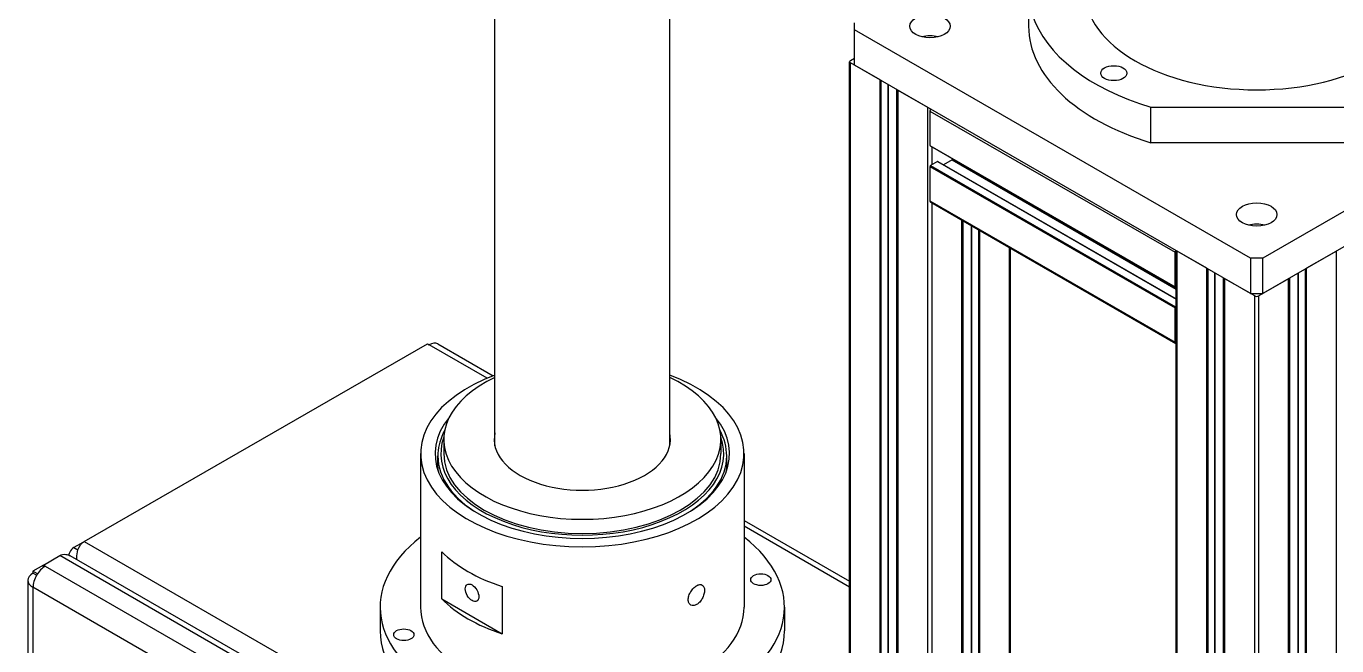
# Model space of a CAD drawing. Header units: millimetres. Extents: x 0 to 7722, y 0 to 5460.
# Drawn here: x 4197.9 to 4651.7, y 4638.6 to 4853 of the extents above; entities that cross this region are included whole.
import ezdxf

# ---------------------------------------------------------------- set-up
doc = ezdxf.new("R2010")
doc.units = ezdxf.units.MM
doc.header["$LTSCALE"] = 5
doc.layers.get('0').update_dxf_attribs({"linetype": 'CONTINUOUS'})

# ---------------------------------------------------------------- blocks, each defined once
blk = doc.blocks.new('RWFWFWEWEFWEFWEF')
for p, q in [((-150.29, 1073.5), (-150.29, 1449.23)), ((-89.79, 1073.5), (-89.79, 1449.23)), ((34.49, 1230.97), (34.49, 1218.71)), ((-25.81, 1217.49), (-25.81, 1219.93)), ((-25.81, 1205.22), (-25.81, 1217.49)), ((111.37, 1138.49), (-25.81, 1217.49)), ((252.79, 1217.49), (115.61, 1138.49)), ((-27.22, 1206.85), (-25.81, 1207.67)), ((-27.52, 242.84), (-27.52, 1206.44)), ((-16.94, 1200.11), (-27.22, 1206.04)), ((-27.22, 243.01), (-27.22, 1206.04)), ((111.37, 1126.23), (-25.81, 1205.22)), ((252.79, 1205.22), (115.61, 1126.23)), ((-16.94, 248.93), (-16.94, 1200.11)), ((-16.51, 249.18), (-16.51, 1199.87)), ((-14.11, 250.56), (-14.11, 1198.48)), ((-14.02, 250.61), (-14.02, 1198.43)), ((-11.1, 252.29), (-11.1, 1196.75)), ((-10.9, 252.41), (-10.9, 1196.63)), ((-10.73, 252.51), (-10.73, 1196.54)), ((-0.35, 1190.56), (-10.64, 1196.49)), ((-10.64, 252.56), (-10.64, 1196.49)), ((-0.35, 760.43), (-0.35, 1190.56)), ((0.35, 1189.34), (85.21, 1140.48)), ((0.35, 1189.34), (0.35, 1177.44)), ((76.87, 1190.66), (150.11, 1190.66)), ((76.87, 1178.4), (76.87, 1190.66)), ((0.35, 1177.44), (85.21, 1128.58)), ((0.42, 1177.31), (85.27, 1128.44)), ((1.06, 1170.82), (1.06, 1176.93)), ((150.11, 1178.4), (76.87, 1178.4)), ((2.97, 1171.92), (0.57, 1170.53)), ((2.97, 1171.92), (85.62, 1124.32)), ((3.12, 1171.93), (85.62, 1124.42)), ((7.99, 1172.48), (5.08, 1170.8)), ((7.99, 1172.48), (85.62, 1127.78)), ((8.14, 1172.63), (85.62, 1128.01)), ((0.35, 1170.17), (85.21, 1121.3)), ((0.35, 1170.17), (0.35, 1158.27)), ((0.57, 1170.53), (85.42, 1121.67)), ((0.35, 1158.27), (85.21, 1109.41)), ((0.56, 1157.81), (85.41, 1108.95)), ((1.06, 763.72), (1.06, 1157.53)), ((11.35, 813.88), (11.35, 1151.6)), ((11.44, 813.93), (11.44, 1151.55)), ((11.6, 814.02), (11.6, 1151.45)), ((11.81, 814.14), (11.81, 1151.34)), ((14.73, 815.82), (14.73, 1149.66)), ((14.81, 815.87), (14.81, 1149.61)), ((17.22, 817.26), (17.22, 1148.22)), ((17.64, 817.5), (17.64, 1147.98)), ((27.93, 794.27), (27.93, 1142.05)), ((28.22, 794.1), (28.22, 1141.88)), ((85.21, 1128.58), (85.21, 1140.48)), ((85.62, 131.62), (85.62, 1141.05)), ((96.2, 1134.96), (85.91, 1140.89)), ((85.91, 131.21), (85.91, 1140.89)), ((141.07, 1140.89), (130.78, 1134.96)), ((141.07, 318.82), (141.07, 1140.89)), ((96.2, 125.29), (96.2, 1134.96)), ((96.63, 125.29), (96.63, 1134.72)), ((111.37, 1138.49), (111.37, 1126.23)), ((115.61, 1138.49), (111.37, 1138.49)), ((115.61, 1126.23), (115.61, 1138.49)), ((130.36, 324.91), (130.36, 1134.72)), ((130.78, 324.73), (130.78, 1134.96)), ((99.03, 126.67), (99.03, 1133.33)), ((99.12, 126.8), (99.12, 1133.28)), ((102.04, 130.73), (102.04, 1131.6)), ((102.24, 130.78), (102.24, 1131.48)), ((102.41, 121.79), (102.41, 1131.39)), ((112.78, 1125.41), (102.5, 1131.34)), ((102.5, 121.67), (102.5, 1131.34)), ((124.49, 1131.34), (114.2, 1125.41)), ((124.49, 324.09), (124.49, 1131.34)), ((124.57, 324.14), (124.57, 1131.39)), ((124.74, 324.23), (124.74, 1131.48)), ((124.94, 324.32), (124.94, 1131.6)), ((127.86, 325.19), (127.86, 1133.28)), ((127.95, 325.2), (127.95, 1133.33)), ((85.62, 1128.57), (85.42, 1128.46)), ((111.37, 1126.23), (115.61, 1126.23)), ((85.21, 1109.41), (85.21, 1121.3)), ((85.42, 1121.67), (85.62, 1121.79)), ((112.78, 115.74), (112.78, 1125.41)), ((114.2, 307.95), (114.2, 1125.41)), ((-292.49, 1040.42), (-173.7, 1108.83)), ((-173.7, 1108.83), (-173.08, 1108.47)), ((-153, 1096.91), (-173.08, 1108.47)), ((-170.08, 1108.76), (-150.93, 1097.74)), ((-168.04, 1075.74), (-168.04, 1070.84)), ((-72.04, 1075.74), (-72.04, 1070.84)), ((-176.04, 1070.84), (-176.04, 1017.7)), ((-170.04, 1066.18), (-170.04, 1070.02)), ((-70.04, 1066.18), (-70.04, 1070.02)), ((-64.04, 1070.84), (-64.04, 1017.7)), ((-64.04, 1047.7), (-27.52, 1026.66)), ((-27.52, 1024.65), (-64.04, 1045.68)), ((-292.77, 1040.24), (-296.11, 1038.32)), ((-292.49, 1040.42), (-66.39, 910.21)), ((-306.64, 1032.27), (-300.98, 1035.53)), ((-74.88, 905.33), (-300.98, 1035.53)), ((-72.5, 905.98), (-297.37, 1035.47)), ((-296.11, 1038.32), (-294.7, 1037.5)), ((-168.72, 1020.55), (-168.72, 1036.9)), ((-306.64, 1032.26), (-310.26, 1030.17)), ((-310.26, 1030.17), (-310.26, 1029.45)), ((-308.69, 1029.27), (-310.26, 1030.17)), ((-306.01, 1031.92), (-306.64, 1032.27)), ((-306.64, 1031.51), (-306.64, 1032.27)), ((-306.01, 1031.92), (-81.15, 902.43)), ((-312.01, 1027.01), (-312.01, 750.68)), ((-309.02, 1028.74), (-310.26, 1029.45)), ((-85.4, 895.08), (-310.26, 1024.57)), ((-310.26, 1024.57), (-310.26, 748.24)), ((-147.74, 1024.82), (-147.74, 1008.47)), ((-190.04, 1017.7), (-190.04, 1009.52)), ((-168.72, 1020.55), (-147.74, 1008.47)), ((-50.04, 1017.7), (-50.04, 1009.52))]:
    blk.add_line(p, q)
for centre, major_axis, ratio, start_param, end_param in [((113.49, 1230.97), (-79, 0), 0.575862, 5.565248, 7.371995), ((113.49, 1230.97), (59.5, 0), 0.575862, 3.141593, 6.283185), ((113.49, 1218.71), (-79, 0), 0.575862, 0, 1.08881), ((0.35, 1211.35), (-7, 0), 0.575862, 4.291339, 5.133439), ((-26.52, 1206.44), (-1, 0), 0.575862, 5.497787, 7.068583), ((1.06, 1189.75), (-0.499, -0.867), 0.578093, 4.709654, 5.495853), ((0.57, 1177.57), (-0.15, -0.26), 0.578093, 5.495853, 6.283185), ((2.97, 1171.67), (0.15, 0.26), 0.578093, 0, 0.783464), ((7.99, 1172.73), (-0.15, -0.26), 0.578093, 0.783464, 1.53848), ((3.54, 1175.64), (-4.74, -8.23), 0.578093, 1.53848, 1.55907), ((0.57, 1170.29), (-0.15, -0.26), 0.578093, 3.925057, 5.495853), ((1.06, 1158.68), (-0.499, -0.867), 0.578093, 5.495853, 6.283185), ((113.49, 1146.2), (-7, 0), 0.575862, 4.291339, 5.133439), ((85.91, 1140.88), (0.499, 0.867), 0.578093, 1.568062, 2.354261), ((85.42, 1128.7), (-0.15, -0.26), 0.578093, 5.495853, 7.06665), ((85.42, 1121.43), (0.15, 0.26), 0.578093, 0.783464, 2.354261), ((113.49, 1125.82), (-1, 0), 0.575862, 0.785398, 2.356194), ((-173.08, 1103.56), (2.99, 5.2), 0.578093, 0, 0.783464), ((85.91, 1109.82), (-0.499, -0.867), 0.578093, 5.495853, 6.639571), ((-120.04, 1070.84), (56, 0), 0.575862, 2.141446, 7.283332), ((-120.04, 1075.74), (48, 0), 0.575862, 2.252618, 7.17216), ((-120.04, 1070.84), (51, 0), 0.575862, 2.702253, 6.722525), ((-120.04, 1070.84), (49, 0), 0.575862, 2.937051, 6.487727), ((-120.04, 1075.74), (30.5, 0), 0.575862, 3.013468, 6.41131), ((-120.04, 1070.02), (-50, 0), 0.575862, 0, 0.771518), ((-120.04, 1070.84), (48, 0), 0.575862, 3.141593, 6.283185), ((-120.04, 1070.02), (50, 0), 0.575862, 5.511667, 6.283185), ((-120.04, 1059.39), (-51, 0), 0.575862, 6.08228, 6.087071), ((-120.04, 1066.18), (-50, 0), 0.575862, 0, 0.043902), ((-120.04, 1066.18), (50, 0), 0.575862, 6.239283, 6.283185), ((-120.04, 1059.39), (51, 0), 0.575862, 0.196115, 0.200906), ((-120.04, 1017.7), (70, 0), 0.575862, 2.498092, 6.926686), ((-120.04, 1052.85), (56, 0), 0.575862, 3.658928, 4.195054), ((-306.01, 1027.01), (2.99, 5.2), 0.578093, 0.783464, 2.354261), ((-306.01, 1027.01), (-6, 0), 0.575862, 5.497787, 7.068583), ((-120.04, 1017.7), (56, 0), 0.575862, 3.141593, 6.283185), ((-120.04, 1036.5), (-56, 0), 0.575862, 0.517335, 1.053461), ((-120.04, 1009.52), (70, 0), 0.575862, 3.141593, 6.283185)]:
    blk.add_ellipse(centre, major_axis=major_axis, ratio=ratio, start_param=start_param, end_param=end_param)
for centre, major_axis, ratio in [((0.35, 1218.71), (7, 0), 0.575862), ((63.99, 1202.47), (4.5, 0), 0.575862), ((113.49, 1153.56), (7, 0), 0.575862), ((-158.23, 1022.69), (-1.66, 2.88), 0.578093), ((-58.23, 1027.23), (-3.5, 0), 0.575862), ((-181.86, 1008.16), (-3.5, 0), 0.575862)]:
    blk.add_ellipse(centre, major_axis=major_axis, ratio=ratio)
for points, knots in [([(-167.75, 1078.81), (-167.96, 1078.42), (-168.15, 1078.03), (-169.46, 1075.17), (-170.04, 1072.6), (-170.04, 1070.02)], [3.8211611, 3.8211611, 3.8211611, 3.8211611, 3.8623934, 3.8623934, 4.1204503, 4.1204503, 4.1204503, 4.1204503]), ([(-295.09, 1034.16), (-295.1, 1034.35), (-295.11, 1034.55), (-295.11, 1034.75), (-295.12, 1035.73), (-294.97, 1036.7), (-294.68, 1037.56), (-294.23, 1038.84), (-293.44, 1039.87), (-292.49, 1040.42)], [-1.211165, -1.211165, -1.211165, -1.211165, -1.121997, -1.121997, -1.121997, -0.673198, -0.673198, -0.673198, 0, 0, 0, 0]), ([(-300.98, 1035.53), (-300.34, 1035.9), (-299.64, 1036.05), (-298.93, 1035.98), (-298.4, 1035.93), (-297.87, 1035.76), (-297.37, 1035.47)], [0, 0, 0, 0, 0.448799, 0.448799, 0.448799, 0.7834897, 0.7834897, 0.7834897, 0.7834897]), ([(-296.11, 1038.32), (-296.75, 1037.95), (-297.24, 1037.42), (-297.53, 1036.77), (-297.68, 1036.44), (-297.79, 1036.08), (-297.83, 1035.7)], [0, 0, 0, 0, 0.448799, 0.448799, 0.448799, 0.6774844, 0.6774844, 0.6774844, 0.6774844]), ([(-80.45, 1018.6), (-80.8, 1018.4), (-81.19, 1018.26), (-81.9, 1018.21), (-82.23, 1018.28), (-82.76, 1018.59), (-82.99, 1018.84), (-83.3, 1019.49), (-83.38, 1019.89), (-83.38, 1020.71), (-83.3, 1021.19), (-82.99, 1022.15), (-82.76, 1022.63), (-82.23, 1023.49), (-81.9, 1023.92), (-81.19, 1024.64), (-80.8, 1024.94), (-80.45, 1025.14)], [-1.808757, -1.808757, -1.808757, -1.808757, -1.658027, -1.658027, -1.507298, -1.507298, -1.356568, -1.356568, -1.205838, -1.205838, -1.055108, -1.055108, -0.904378, -0.904378, -0.753649, -0.753649, -0.602919, -0.602919, -0.602919, -0.602919]), ([(-80.45, 1025.14), (-80.09, 1025.35), (-79.72, 1025.49), (-79.04, 1025.56), (-78.74, 1025.5), (-78.26, 1025.23), (-78.05, 1024.99), (-77.79, 1024.36), (-77.72, 1023.97), (-77.72, 1023.56), (-77.72, 1023.15), (-77.79, 1022.67), (-78.05, 1021.68), (-78.26, 1021.18), (-78.74, 1020.3), (-79.04, 1019.86), (-79.72, 1019.11), (-80.09, 1018.81), (-80.45, 1018.6)], [-0.602919, -0.602919, -0.602919, -0.602919, -0.452189, -0.452189, -0.30146, -0.30146, -0.15073, -0.15073, 0, 0, 0, 0.15073, 0.15073, 0.30146, 0.30146, 0.452189, 0.452189, 0.602919, 0.602919, 0.602919, 0.602919])]:
    blk.add_open_spline(points, degree=3, knots=knots)
blk.add_open_spline([(-70.04, 1070.02), (-70.04, 1073.01), (-70.83, 1075.99), (-72.34, 1078.81)], degree=3)

msp = doc.modelspace()

# ---------------------------------------------------------------- block references
msp.add_blockref('RWFWFWEWEFWEFWEF', (4510.5, 3634.26))

doc.saveas('drawing.dxf')
